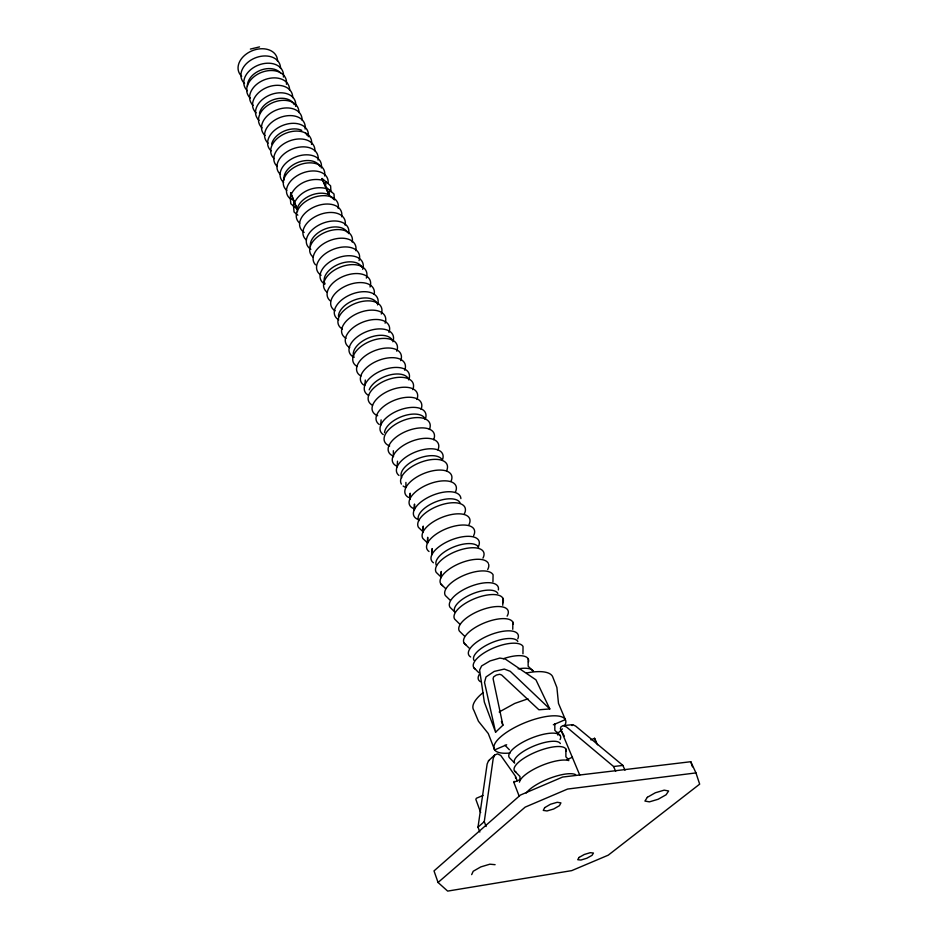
<?xml version="1.0" encoding="UTF-8"?>
<svg xmlns="http://www.w3.org/2000/svg" width="938" height="938" viewBox="0 0 938 938"><rect width="100%" height="100%" fill="white"/><g stroke="black" fill="none" stroke-linecap="round" stroke-linejoin="round"><path stroke-width="1.41" d="M410.176 499.063L410.199 493.2L409.871 498.993M414.467 509.885L414.502 504.058L414.197 509.92M528.2 658.851L528.141 666.226L533.417 671.338A27.096 9.861 -22.1 0 0 518.151 668.853M522.958 653.798L523.029 646.481A26.827 10.154 -22.1 0 0 490.597 649.307A26.827 10.154 -22.1 0 0 475.519 669.275M519.922 780.475L519.969 776.5L514.563 770.942M512.758 629.292L512.851 622.117M502.756 605.28L502.874 598.221M492.942 581.724L493.083 574.795A26.053 10.963 -22.1 0 0 463.642 575.451A26.053 10.963 -22.1 0 0 445.362 595.536L450.228 600.273M432.008 554.229L432.16 548.578L431.902 554.675M441.012 577.702L441.247 571.465L441.036 577.034L436.229 572.391A25.807 11.209 -22.1 0 1 460.476 549.82A25.807 11.209 -22.1 0 1 482.941 558.133M427.411 543.337L427.681 537.286L427.564 542.985L422.862 538.494A25.443 11.561 -22.1 0 1 446.57 515.759A25.443 11.561 -22.1 0 1 468.988 524.612M422.968 532.092L423.249 526.112L423.155 531.846L418.489 527.402A25.314 11.678 -22.1 0 1 442.021 504.609A25.314 11.678 -22.1 0 1 464.427 513.649M397.149 466.819L397.501 461.191M380.711 425.266L381.098 419.872M364.859 385.201L365.292 380.007M328.98 195.022L329.414 189.933L325.556 186.791L326.002 181.726L322.168 178.607L328.98 195.022L325.427 186.627M293.524 206.09L294.028 200.99L290.252 197.836L290.768 192.771L297.311 209.28L293.524 206.09L294.063 212L297.85 215.177M486.119 826.519L484.278 821.629L493.224 758.396L494.689 755.02L497.492 753.882L500.74 755.43L515.197 775.867L517.248 780.862M479.81 832.041L478.005 827.164L487.139 764.048L488.534 760.73L494.689 755.02M515.478 777.954L515.654 776.816M514.188 781.331L513.86 782.409L519.206 796.256M471.673 874.626L473.209 871.261L480.76 866.923L489.859 864.191L495.1 864.684M293.36 199.583L291.132 194.529C296.42 183.18 310.736 177.2 322.684 180.307L324.911 185.372M495.581 732.203L502.909 725.226L493.095 678.713L493.611 676.896L496.331 675.055L499.684 674.281L501.678 675.02L538.904 709.785L549.809 708.94L535.95 679.839L505.23 659.004L499.837 658.077L490.023 660.95L481.628 665.933L479.623 670.049L484.336 702.058L495.581 732.203L484.524 682.418L486.013 676.955L494.22 671.409L504.304 669.075L510.26 671.315L549.809 708.94M478.005 827.164L484.278 821.629M438.058 882.482L525.163 807.126L567.56 789.057L695.961 772.912L699.666 784.145L608.234 855.175L571.758 870.616L447.661 891.1L438.058 882.482L434.013 870.91L520.414 795.061L562.612 777.051L690.767 761.715L695.961 772.912M499.168 712.001L514.751 703.43L527.953 698.81M624.989 770.204L622.891 765.42L575.698 726.118L572.684 724.687L572.063 725.59M506.661 744.772L494.654 749.908L488.264 733.528L478.427 721.216L473.878 710.347A42.902 15.313 -22.1 0 1 482.988 692.69M553.338 724.769L565.344 719.622L558.485 703.394L556.891 687.495L552.564 676.497A42.902 15.313 -22.1 0 0 526.581 673.003M590.881 739.871L594.575 738.3L597.529 744.784M483.047 795.424L476.375 798.273L475.847 799.387L480.655 812.484M513.743 782.315L520.414 779.466M567.115 759.522L572.45 757.236M572.684 724.687L563.433 725.566L561.076 726.645L560.349 728.638L579.731 775.046M488.534 760.73L489.331 760.472M250.376 49.081L259.545 46.9M563.433 725.566L566.54 727.009L613.581 766.51L622.891 765.42M326.096 188.515C314.101 185.466 299.773 191.446 294.415 202.796L297.311 209.28M294.098 206.524L290.815 203.757L290.252 197.836M333.588 199.102L328.359 194.483A19.616 12.64 -22.1 0 0 309.857 195.761A19.616 12.64 -22.1 0 0 297.24 208.482L297.522 211.636M329.414 189.933L334.01 194.025L334.362 199.97M326.002 181.726L330.598 185.841L330.962 191.798M440.778 583.905L445.609 588.595M459.608 623.981L454.672 619.127A26.311 10.705 -22.1 0 1 478.415 597.236A26.311 10.705 -22.1 0 1 502.838 602.993M464.369 635.999L459.397 631.098A26.44 10.576 -22.1 0 1 484.594 608.868A26.44 10.576 -22.1 0 1 507.106 616.16M560.314 735.732L554.827 730.315L554.827 723.878M464.158 643.187L469.176 648.146M568.674 759.651L565.895 756.872L565.86 749.005M473.842 667.715L478.931 672.792M504.949 745.241L509.393 749.779M560.748 729.729L564.289 736.06M613.581 766.51L615.656 771.317M501.42 721.486L502.909 725.226M322.039 178.443L322.684 180.307M594.575 738.3L596.064 742.626M690.767 761.715L692.455 766.803M293.864 200.849L294.415 202.796L294.028 200.99M290.604 192.618L291.132 194.529M393.339 450.721L393.432 456.736M405.92 482.425L405.931 487.15M557.805 732.238L557.805 735.064M562.378 728.873A38.517 12.804 -22.1 0 1 557.524 733.481M510.131 752.991A38.517 12.804 -22.1 0 1 497.586 739.894A38.517 12.804 -22.1 0 1 541.871 717.359A38.517 12.804 -22.1 0 1 564.993 725.074M244.548 83.482A20.507 14.856 -22.1 0 1 254.878 58.062A20.507 14.856 -22.1 0 1 280.521 68.474M241.699 76.271A20.437 14.879 -22.1 0 1 251.947 50.84A20.437 14.879 -22.1 0 1 277.531 61.322M247.409 90.74A20.589 14.82 -22.1 0 1 258.665 65.003A20.589 14.82 -22.1 0 1 283.417 77.045M247.386 86.343A18.42 13.214 -22.1 0 1 260.107 70.42A18.42 13.214 -22.1 0 1 280.392 72.836M291.097 199.36A21.75 14.269 -22.1 0 1 300.805 173.764A21.75 14.269 -22.1 0 1 328.159 182.664M286.805 190.437A21.668 14.316 -22.1 0 1 299.269 164.9A21.668 14.316 -22.1 0 1 324.642 175.957M284.038 179.967A19.299 12.804 -22.1 0 1 298.436 162.239A19.299 12.804 -22.1 0 1 320.057 166.624M349.733 347.623A23.344 13.284 -22.1 0 1 363.076 322.039A23.344 13.284 -22.1 0 1 388.965 332.439M346.052 338.313A23.251 13.355 -22.1 0 1 359.266 312.659A23.251 13.355 -22.1 0 1 385.108 323.188M353.45 357.026A23.45 13.214 -22.1 0 1 366.922 331.489A23.45 13.214 -22.1 0 1 392.846 341.772M354.107 357.366A20.988 11.76 -22.1 0 1 367.661 338.313A20.988 11.76 -22.1 0 1 392.412 340.353M342.393 329.062A23.145 13.425 -22.1 0 1 355.49 303.361A23.145 13.425 -22.1 0 1 381.297 314.019M338.442 316.294A20.624 12.018 -22.1 0 1 355.49 299.644A20.624 12.018 -22.1 0 1 376.947 303.22M465.858 644.793A26.569 10.435 -22.1 0 1 483.093 623.442A26.569 10.435 -22.1 0 1 513.356 624.251M470.665 656.975A26.698 10.295 -22.1 0 1 490.703 634.663A26.698 10.295 -22.1 0 1 517.788 638.86M474.03 660.411A23.896 9.134 -22.1 0 1 491.172 642.917A23.896 9.134 -22.1 0 1 517.835 641.486M497.832 593.449A23.427 9.614 -22.1 0 0 471.439 594.258A23.427 9.614 -22.1 0 0 454.895 612.068L449.994 607.273A26.182 10.834 -22.1 0 1 472.26 585.758A26.182 10.834 -22.1 0 1 498.359 589.932M396.106 465.811A24.623 12.288 -22.1 0 1 411.958 441.153A24.623 12.288 -22.1 0 1 437.905 449.959M393.468 456.138A24.517 12.382 -22.1 0 1 406.506 431.187A24.517 12.382 -22.1 0 1 433.626 439.688M398.978 475.46A24.74 12.194 -22.1 0 1 417.48 451.237A24.74 12.194 -22.1 0 1 442.22 460.335M401.734 477.7A22.137 10.846 -22.1 0 1 416.66 459.151A22.137 10.846 -22.1 0 1 442.208 459.913M389.669 445.972A24.4 12.475 -22.1 0 1 402.109 420.916A24.4 12.475 -22.1 0 1 429.381 429.498M384.521 432.676A21.738 11.174 -22.1 0 1 402.918 416.144A21.738 11.174 -22.1 0 1 425.02 418.618M414.338 508.853A25.08 11.889 -22.1 0 1 428.103 484.383A25.08 11.889 -22.1 0 1 455.422 492.028M408.628 497.48A24.974 11.995 -22.1 0 1 424.926 473.069A24.974 11.995 -22.1 0 1 450.979 481.37M417.164 519.077A25.197 11.784 -22.1 0 1 430.143 496.378A25.197 11.784 -22.1 0 1 460.886 498.617M418.794 520.813A22.559 10.47 -22.1 0 1 434.224 502.475A22.559 10.47 -22.1 0 1 460.054 502.756M405.873 487.479A24.857 12.088 -22.1 0 1 403.152 486.025M401.394 484.078A24.857 12.088 -22.1 0 1 424.246 461.086A24.857 12.088 -22.1 0 1 446.582 470.806M335.183 310.818A22.946 13.554 -22.1 0 1 346.954 285.457A22.946 13.554 -22.1 0 1 374.18 294.391M330.504 301.051A22.852 13.613 -22.1 0 1 345.301 275.608A22.852 13.613 -22.1 0 1 370.029 286.981M338.77 319.905A23.051 13.484 -22.1 0 1 351.75 294.157A23.051 13.484 -22.1 0 1 377.51 304.932M326.975 292.117A22.758 13.683 -22.1 0 1 341.655 266.627A22.758 13.683 -22.1 0 1 366.336 278.117M325.029 283.886A20.273 12.241 -22.1 0 1 337.774 264.61A20.273 12.241 -22.1 0 1 362.009 267.353M560.08 739.601A27.8 9.052 -22.1 0 0 534.93 736.776A27.8 9.052 -22.1 0 0 509.287 757.576L514.657 763.063A24.88 7.996 -22.1 0 1 533.101 746.343A24.88 7.996 -22.1 0 1 560.338 743.529M280.474 174.421A21.492 14.41 -22.1 0 1 292.75 148.861A21.492 14.41 -22.1 0 1 318.029 160.07M277.355 166.518A21.41 14.457 -22.1 0 1 288.658 141.275A21.41 14.457 -22.1 0 1 314.898 150.889M283.628 182.394A21.574 14.363 -22.1 0 1 295.998 156.845A21.574 14.363 -22.1 0 1 321.324 167.984M274.259 158.674A21.316 14.492 -22.1 0 1 286.325 133.055A21.316 14.492 -22.1 0 1 311.51 144.44M271.657 143.995A18.995 12.956 -22.1 0 1 283.722 131.297A18.995 12.956 -22.1 0 1 301.755 130.359M305.401 132.915A18.995 12.956 -22.1 0 1 306.961 135.166M429.018 551.497A25.561 11.444 -22.1 0 1 448.657 527.824A25.561 11.444 -22.1 0 1 473.596 535.68M433.462 562.777A25.678 11.326 -22.1 0 1 453.289 539.186A25.678 11.326 -22.1 0 1 478.251 546.854M436.498 565.579A22.981 10.06 -22.1 0 1 452.468 547.487A22.981 10.06 -22.1 0 1 478.579 547.241M256.156 112.865A20.824 14.715 -22.1 0 1 266.826 87.492A20.824 14.715 -22.1 0 1 292.679 97.634M253.225 105.431A20.742 14.75 -22.1 0 1 263.801 80.047A20.742 14.75 -22.1 0 1 289.608 90.271M259.111 120.345A20.906 14.68 -22.1 0 1 270.719 94.656A20.906 14.68 -22.1 0 1 295.658 106.416M259.463 113.252A18.701 13.097 -22.1 0 1 275.889 98.971A18.701 13.097 -22.1 0 1 294.262 104.681M250.305 98.056A20.671 14.785 -22.1 0 1 261.643 72.332A20.671 14.785 -22.1 0 1 286.442 84.303M379.28 424.504A24.189 12.651 -22.1 0 1 395.801 399.729A24.189 12.651 -22.1 0 1 421.01 409.39M377.697 415.745A24.083 12.733 -22.1 0 1 389.739 390.431A24.083 12.733 -22.1 0 1 416.882 399.471M383.267 434.599A24.294 12.557 -22.1 0 1 399.94 409.883A24.294 12.557 -22.1 0 1 425.172 419.403M372.538 405.275A23.966 12.815 -22.1 0 1 386.655 380.066A23.966 12.815 -22.1 0 1 412.779 389.645M369.185 389.845A21.351 11.479 -22.1 0 1 388.649 375.259A21.351 11.479 -22.1 0 1 408.429 378.788M306.398 240.022A22.195 14.023 -22.1 0 1 319.495 214.661A22.195 14.023 -22.1 0 1 345.149 225.155M304.17 232.401A22.102 14.082 -22.1 0 1 315.145 206.559A22.102 14.082 -22.1 0 1 341.666 216.784M310.865 249.32A22.289 13.976 -22.1 0 1 322.039 223.561A22.289 13.976 -22.1 0 1 348.666 233.597M310.372 246.518A19.944 12.452 -22.1 0 1 325.509 228.825A19.944 12.452 -22.1 0 1 347.564 232.659M299.761 223.221A22.02 14.129 -22.1 0 1 312.635 197.801A22.02 14.129 -22.1 0 1 338.208 208.494M480.432 681.692A26.968 10.001 -22.1 0 1 479.283 674.445M503.483 658.675A26.968 10.001 -22.1 0 1 528.469 662.099M488.663 564.313A25.924 11.092 -22.1 0 1 487.69 569.518M442.502 585.652A25.924 11.092 -22.1 0 1 456.454 564.864A25.924 11.092 -22.1 0 1 488.264 563.246M268.127 143.162A21.152 14.574 -22.1 0 1 280.005 117.52A21.152 14.574 -22.1 0 1 305.096 129.057M265.102 135.506A21.07 14.609 -22.1 0 1 276.03 110.18A21.07 14.609 -22.1 0 1 302.059 120.111M271.176 150.889A21.234 14.539 -22.1 0 1 283.159 125.258A21.234 14.539 -22.1 0 1 308.285 136.725M262.089 127.896A20.988 14.645 -22.1 0 1 272.946 102.559A20.988 14.645 -22.1 0 1 298.905 112.56M526.195 793.032A28.234 8.512 -22.1 0 1 550.571 778.001A28.234 8.512 -22.1 0 1 575.674 774.671M519.429 782.175A28.081 8.7 -22.1 0 1 540.136 766.182A28.081 8.7 -22.1 0 1 568.827 760.601M516.181 772.232A27.941 8.876 -22.1 0 1 536.008 751.959A27.941 8.876 -22.1 0 1 566.13 751.385M321.113 275.244A22.571 13.8 -22.1 0 1 333.494 249.25A22.571 13.8 -22.1 0 1 359.055 260.6M315.59 264.868A22.477 13.859 -22.1 0 1 330.915 240.14A22.477 13.859 -22.1 0 1 355.795 250.681M324.583 284.026A22.664 13.742 -22.1 0 1 337.082 258.079A22.664 13.742 -22.1 0 1 362.678 269.323M313.14 257.106A22.383 13.918 -22.1 0 1 326.459 231.803A22.383 13.918 -22.1 0 1 352.219 242.098M363.686 385.026A23.755 12.98 -22.1 0 1 379.644 360.004A23.755 12.98 -22.1 0 1 404.7 370.24M360.989 376.068A23.661 13.062 -22.1 0 1 374.708 350.66A23.661 13.062 -22.1 0 1 400.714 360.673M368.657 395.449A23.86 12.898 -22.1 0 1 382.645 370.17A23.86 12.898 -22.1 0 1 408.722 379.902M357.202 366.512A23.556 13.132 -22.1 0 1 370.803 341.033A23.556 13.132 -22.1 0 1 396.762 351.175M544.697 807.63L543.266 810.397L547.006 810.96L553.678 809.002L559.447 805.66L560.924 802.881L557.231 802.295L550.489 804.253L544.697 807.63M579.109 857.402L577.726 859.7L580.939 860.04L586.848 858.235L592.03 855.35L593.461 853.041L590.272 852.677L584.315 854.483L579.109 857.402M647.349 797.3L644.922 801.064L649.413 801.861L658.159 799.258L666.097 794.779L668.63 790.992L664.198 790.148L655.357 792.762L647.349 797.3"/></g></svg>
